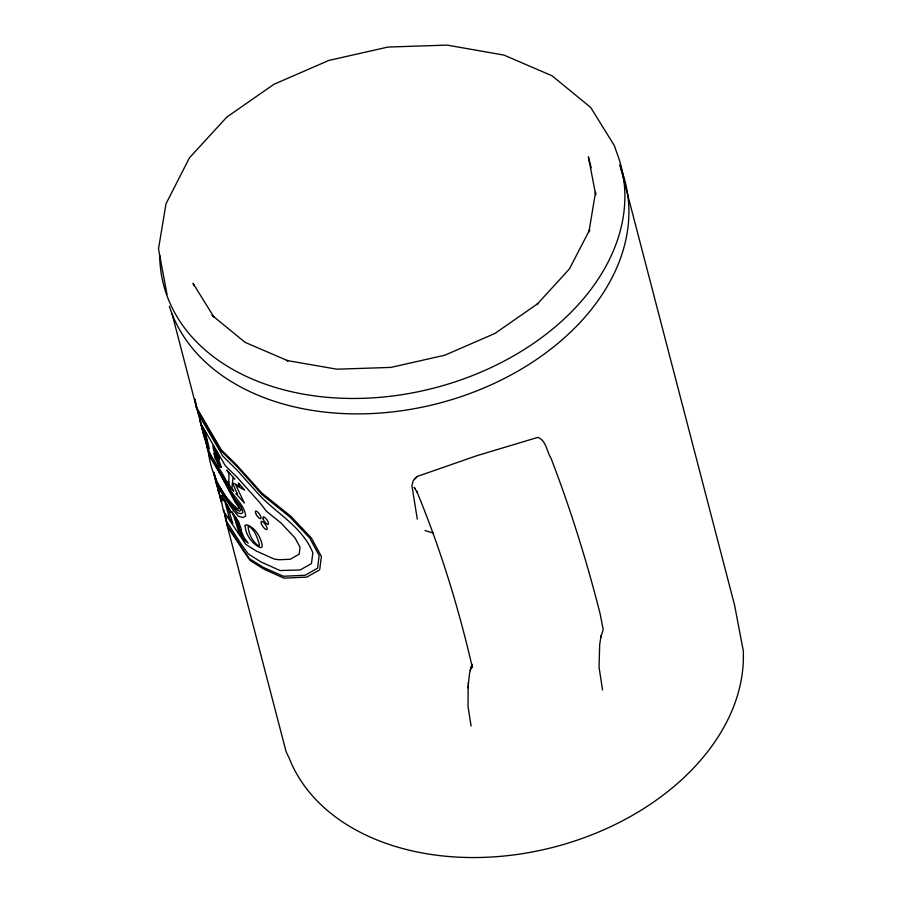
<?xml version="1.0" encoding="UTF-8"?>
<svg xmlns="http://www.w3.org/2000/svg" width="902" height="902" viewBox="0 0 902 902"><rect width="100%" height="100%" fill="white"/><g stroke="black" fill="none" stroke-linecap="round" stroke-linejoin="round"><path stroke-width="1.35" d="M468.161 686.253L468.014 706.446L471.092 726.054M472.186 664.458L472.4 667.57C458.509 607.474 440.289 548.123 416.668 491.128L417.288 492.458L414.142 487.362L415.168 488.625M468.307 684.235L469.581 673.253L471.96 664.458M468.07 687.854L468.397 682.634M471.239 666.601L470.145 670.614M602.559 689.94L599.029 667.074L599.695 644.434L601.115 635.82L600.788 637.083L603.212 629.54L600.056 613.518C586.695 560.897 570.515 508.931 551.009 458.261C546.826 451.801 546.184 440.232 537.806 437.391L477.023 455.634L417.051 476.504L413.172 480.8L411.91 485.659L417.288 519.135M415.608 477.925L417.051 476.504M414.289 479.266L415.721 477.857M433.434 533.037L425.011 530.579M172.09 313.997L196.354 407.174L221.114 449.681L236.922 465.263L261.727 492.932L290.996 516.418L311.427 538.088L321.394 556.41L319.68 569.793L306.804 577.122L283.916 578.148L263.993 569.207L249.944 560.356L227.473 526.655L225.635 517.342M208.79 454.924L221.723 476.718L234.554 501.275L239.38 508.164L238.083 509.123C222.027 496.416 211.959 475.128 208.79 454.924L208.227 452.026M215.465 480.518C223.222 490.361 227.868 505.323 239.312 511.197L240.969 510.273C229.627 490.846 217.957 470.393 207.787 450.312M194.122 285.63L193.017 283.318L213.83 316.895L212.015 315.272L245.096 342.354L288.054 360.845L286.441 360.439L336.886 369.2L390.916 367.407L444.844 355.208L495.006 333.413L537.975 303.523L536.904 304.538L569.399 268.954L589.683 229.807L588.916 232.006L595.534 192.227L595.703 194.753L588.375 156.858L591.216 167.761M215.736 478.432L216.006 479.255M203.638 433.614L205.104 440.153L200.21 420.343M620.576 167.513L734.589 605.219L743.496 651.875M227.473 526.655L286.092 751.693L289.226 758.244A234.948 167.005 -14.6 0 0 545.811 849.12A234.948 167.005 -14.6 0 0 743.316 652.631M218.036 489.459L218.769 492.503L217.337 486.787M220.562 498.727L219.163 492.74M217.72 488.151L217.111 485.49M200.898 423.309L203.548 434.764L209.377 448.937L205.329 432.43L205.881 432.847L202.86 427.954L207.032 441.033L201.822 428.146L199.365 416.589L199.782 418.483M219.096 493.326L221.249 501.828L220.776 498.705M218.194 489.29L218.791 491.973M216.536 483.055L216.976 485.129M220.065 495.581L220.539 497.803M216.424 482.266L216.886 484.408M214.642 474.677L215.172 477.327M224.88 513.993L227.056 525.032L243.574 550.592L249.516 558.721L263.215 567.347L283.431 576.254L305.113 575.284L317.583 568.181L319.15 555.485L309.724 538.054L289.948 517.072L262.211 494.815L236.955 466.514L221.542 451.316L196.771 408.786L195.024 399.485M223.707 509.54L225.838 520.364L242.063 545.462L248.287 553.963L260.971 561.957L280.06 570.526L300.197 569.963L311.483 563.536L312.825 552.757C302.982 528.053 278.628 514.568 260.813 496.641L237.046 470.145L222.783 456.062L197.989 413.454L196.704 406.599M220.967 498.682L223.38 510.938L245.784 544.38L256.416 551.077L274.287 559.093L279.124 559.736L290.275 559.24L299.182 554.166L300.039 547.255L294.92 537.784L280.781 522.777L266.518 511.333L259.483 502.256L237.237 477.451L225.274 465.657L200.447 422.88L198.463 412.349M215.443 478.703L216.784 485.603L233.099 510.081L238.478 516.316L243.055 517.511L245.739 516.023C244.262 503.215 231.183 495.931 227.552 483.81C221.666 468.871 208.418 456.919 205.656 440.954M213.909 472.535L215.995 482.547L231.972 506.529L237.587 512.877L240.811 513.723L242.875 512.573C242.164 506.326 236.719 501.929 233.426 496.934C226.007 480.056 214.473 464.902 207.246 448.226M213.751 472.276L215.026 478.849M167.005 294.48L158.504 248.862L166.002 203.807L189.443 157.827L226.853 117.046L273.926 84.292L328.869 60.423L387.939 47.062L447.121 45.1L503.992 55.09L552.024 75.779L589.006 106.053L590.821 107.665L614.386 145.696L616.551 152.1A236.324 167.986 -14.6 0 1 424.233 390.431A236.324 167.986 -14.6 0 1 159.733 255.48M206.535 443.649L207.979 450.707M205.724 440.12L206.998 446.873M194.843 399.146L196.354 407.174M215.928 480.056L215.691 478.432M619.539 164.987A236.324 167.986 -14.6 0 1 454.394 398.808A236.324 167.986 -14.6 0 1 169.339 306.252M221.227 467.213C219.073 468.815 217.292 460.313 215.172 458.78L214.022 453.097L217.382 462.027L219.817 465.669L213.56 449.884L212.849 445.859L218.137 454.044L219.242 459.197C206.569 430.243 219.231 459.873 221.227 467.213M239.537 526.892L237.891 525.686L235.084 516.778L237.395 520.477L239.537 526.892M237.034 493.326L237 494.24L235.918 493.597L244.329 503.023L235.952 485.411L244.679 490.079L238.376 483.021L239.729 486.212L232.389 482.739L232.998 478.015L234.824 479.041L226.785 470.032L228.849 473.336L228.939 483.168L227.665 481.397L231.171 488.286L233.776 491.195L232.006 488.241L232.299 483.619L232.93 483.912L237.034 493.326M241.454 529.643L240.721 529.914L243.98 537.468L248.197 543.128L244.25 540.197L238.229 526.757L242.255 537.513L238.162 532.011L238.556 531.244L233.99 516.733L231.758 511.671L238.59 521.582L241.454 529.643M245.13 525.787C245.57 534.66 251.974 543.748 260.024 547.503A12.222 3.958 55.2 0 0 262.256 545.733C260.971 537.028 255.097 527.388 246.393 524.66L245.13 525.787M259.472 544.955L258.75 546.014C252.661 541.989 248.467 533.533 248.095 526.351L248.614 526.182C255.052 529.835 257.544 538.212 259.472 544.955M223.369 499.065L223.121 500.779L221.52 495.457C228.307 505.052 235.974 523.047 226.898 504.477L232.863 523.656L228.172 516.305L228.973 516.756L224.745 501.106L223.369 499.065M255.751 513.475A4.544 1.477 55.2 0 0 260.712 518.627A4.544 1.477 55.2 0 0 258.13 512.437A4.544 1.477 55.2 0 0 255.751 513.475M261.445 523.972A4.927 1.59 55.2 0 0 266.812 529.542A4.927 1.59 55.2 0 0 264.015 522.844A4.927 1.59 55.2 0 0 261.445 523.972M263.249 519.259A4.544 1.477 55.2 0 0 268.21 524.412A4.544 1.477 55.2 0 0 265.628 518.233A4.544 1.477 55.2 0 0 263.249 519.259"/></g></svg>
